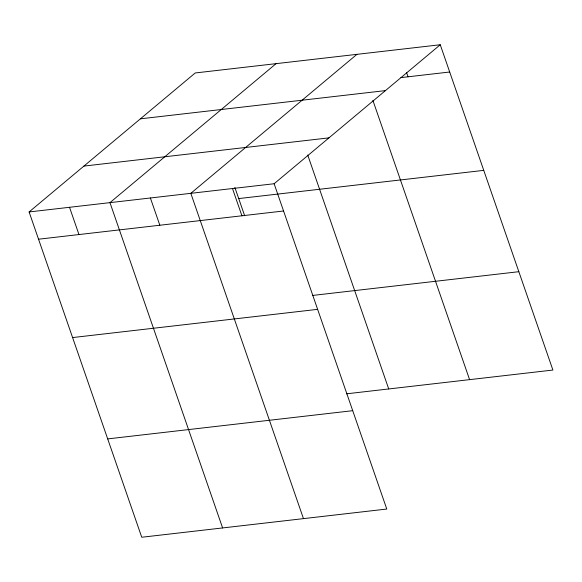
<?xml version="1.0" encoding="UTF-8"?>
<svg xmlns="http://www.w3.org/2000/svg" width="582" height="582" viewBox="0 0 582 582"><rect width="100%" height="100%" fill="white"/><g stroke="black" fill="none" stroke-linecap="round" stroke-linejoin="round"><path stroke-width="0.87" d="M440.254 44.749L274.129 183.737L386.775 509.039L141.746 537.251L29.1 211.95L195.225 72.961L440.254 44.749L552.9 370.05L346.501 393.818M276.079 63.656L109.962 202.638L222.608 527.939M356.941 54.344L190.823 193.326L303.469 518.627M400.947 77.617L449.697 72.008M140.4 118.83L385.437 90.61M83.917 166.088L328.954 137.869M29.1 211.95L274.129 183.737M238.722 198.578L483.751 170.359M38.536 239.209L283.572 210.99M312.439 295.46L518.838 271.692M72.597 337.567L317.634 309.348M107.685 438.901L352.721 410.681M406.563 72.546L408.04 76.802M372.895 100.417L469.587 379.639M307.733 155.052L388.725 388.951M234.866 187.462L244.666 215.755M232.48 188.532L241.916 215.791M150.389 197.982L159.832 225.241M69.527 207.294L78.97 234.553"/></g></svg>
